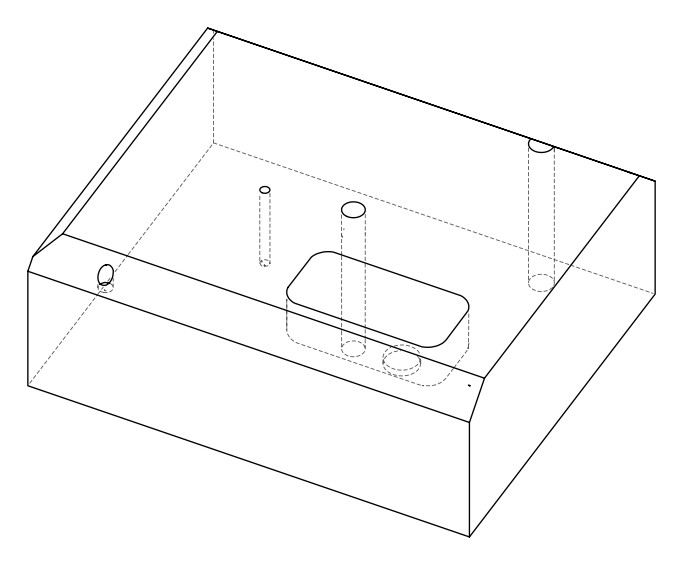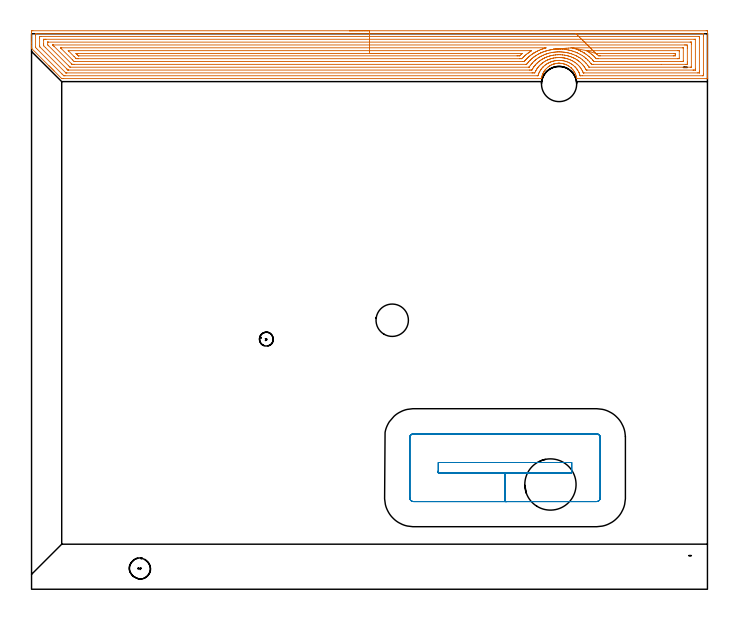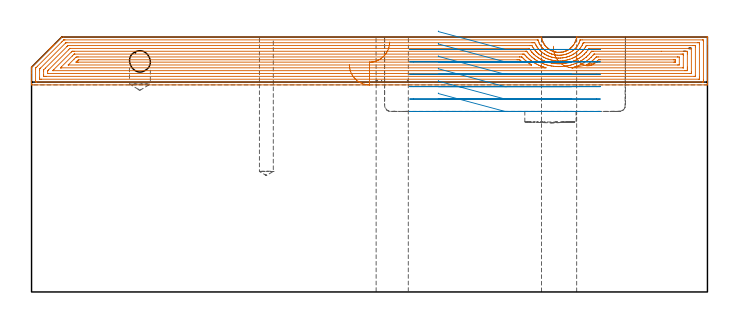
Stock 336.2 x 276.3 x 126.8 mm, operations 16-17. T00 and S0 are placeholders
(PLAN: 17 operations, 11 tool changes, 66.3 min)
(1 INDEXABLE_INSERT_DRILL_BLIND_HOLE_FROM_SOLID | STEP1POCKET | NXT0302_022 | 0.04 min | 21638 mm3)
(2 SPOT_DRILL | STEP1HOLE | NXT0321_9005460120000 | 0.03 min | 4 mm3)
(3 SPOT_DRILL_1 | STEP1HOLE_1 | NXT0321_9005460120000 | 0.05 min | 183 mm3)
(4 SPOT_DRILL_2 | STEP1POCKET_1 | NXT0321_9005460120000 | 0.03 min | 668 mm3)
(5 SPOT_DRILL_3 | STEP1POCKET_2 | NXT0321_9005460120000 | 0.03 min | 1 mm3)
(6 DRILL_BLIND_HOLE_INTO_CENTER | STEP1HOLE | UGT0301_217 | 0.07 min | 1141 mm3)
(7 DRILL_TO_ENLARGE_BLIND_HOLE | STEP1HOLE | NXT0301_111 | 0.11 min | 3441 mm3)
(8 GUN_DRILL_THROUGH_HOLE | STEP1HOLE | UGT0307_013 | 0.73 min | 20924 mm3)
(9 DRILL_BLIND_HOLE_INTO_CENTER_1 | STEP1HOLE_1 | UGT0301_464 | 0.05 min | 252 mm3)
(10 GUN_DRILL_THROUGH_HOLE_1 | STEP1HOLE_1 | UGT0307_003 | 0.64 min | 4514 mm3)
(11 SPADE_DRILL_TO_ENLARGE_THROUGH_HOLE | STEP1HOLE_1 | UGT0306_008 | 0.54 min | 25513 mm3)
(12 DRILL_BLIND_HOLE_INTO_CENTER_2 | STEP1POCKET_1 | UGT0301_217 | 0.09 min | 1550 mm3)
(13 DRILL_BLIND_HOLE_INTO_CENTER_3 | STEP1POCKET_2 | UGT0301_464 | 0.29 min | 2508 mm3)
(14 AREA_MILL | FG_CHAMFER_SURFACE | UGT0205_001 | 12 min | 30476 mm3)
(15 AREA_MILL_1 | FG_CHAMFER_SURFACE_1 | UGT0205_001 | 21.69 min | 81462 mm3)
(16 AREA_MILL_2 | FG_CHAMFER_SURFACE_2 | UGT0205_001 | 24.05 min | 93156 mm3)
(17 MILL_RECTANGULAR_POCKET | POCKET_RECTANGULAR_STRAIGHT | NXT0201_007 | Follow Part, ap 6.25, ae 75% | 5.82 min | 233993 mm3)
(TOOL NXT0302_022 | Index. Insert Drill 25.5mm [880-D2550L25-03] | D25.5 PA176 FL77 Z2)
(TOOL NXT0321_9005460120000 | NC Spot Drill, 142deg, 12mm, Carbide, Uncoated | D12 PA142 FL30 Z2)
(TOOL UGT0301_217 | Twist Drill 10.4 mm | D10.4 PA118 FL82 Z2)
(TOOL NXT0301_111 | Carbide Drill 16.1mm [860.1-1610-050A1-PM 4234] | D16.1 PA147 FL73 Z2)
(TOOL UGT0307_013 | Gun Drill 16 mm | D16 PA130 FL24 Z1)
(TOOL UGT0301_464 | Carbide Drill 6.9 mm | D6.9 PA118 FL69 Z2)
(TOOL UGT0307_003 | Gun Drill 7 mm | D7 PA130 FL24 Z1)
(TOOL UGT0306_008 | Spade Drill 17.5mm | D17.5 PA132 FL10 Z2)
(TOOL UGT0205_001 | Chamfer Mill 20 x 3 x 45 deg. | D20 FL50 Z2)
(TOOL NXT0201_007 | ENDMILL 25mm [R216.25-25050GCK54P 1620] | D25 R3 FL54 Z5)
(OP 16 AREA_MILL_2)
G17 G21 G94 G90
T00 M6
G54
G17 G0 G90 X158.1 Y277.8 S1061 M3
G43 Z136.8 H0
Z113.
G94 G1 X158.138 Z112.128 F250.
X158.252 Z111.264
X158.441 Z110.412
X158.703 Z109.58
X159.037 Z108.774
X159.44 Z108.
X159.908 Z107.264
X160.44 Z106.572
X161.029 Z105.929
X161.672 Z105.34
X162.364 Z104.808
X163.1 Z104.34
X163.874 Z103.937
X164.68 Z103.603
X165.512 Z103.341
X166.364 Z103.152
X167.228 Z103.038
X168.1 Z103.
X335.584
X336.029 Y277.795 Z103.003
X336.19 Y277.792 Z103.006
X336.2 Y277.627 Z103.171
Y257.697 Z123.098
Y257.089 Z123.705
Y256.543 Z124.253
Y256.208 Z124.588
Y255.662 Z125.134
Y255.327 Z125.468
Y254.657 Z126.143
Y254.339 Z126.46
X336.195 Y254.002 Z126.789
X336.194 Y254.001
X336.03 Y254. Z126.8
X271.27
X271.213 Y253.999 Z126.799
X271.177 Y254.004 Z126.792
X271.147 Y254.118 Z126.678
X270.956 Y255.014 Z125.786
X270.831 Y255.463 Z125.337
X270.678 Y255.906 Z124.89
X270.555 Y256.208 Z124.585
X270.507 Y256.328 Z124.468
X270.292 Y256.802 Z123.998
X270.13 Y257.089 Z123.71
X270.038 Y257.252 Z123.547
X269.762 Y257.695 Z123.104
X269.57 Y257.97 Z122.827
X269.427 Y258.176 Z122.622
X269.26 Y258.385 Z122.414
X269.088 Y258.589 Z122.21
X268.816 Y258.887 Z121.912
X268.534 Y259.176 Z121.624
X268.512 Y259.197 Z121.603
X268.367 Y259.331 Z121.468
X268.244 Y259.439 Z121.358
X268.195 Y259.482 Z121.315
X267.641 Y259.926 Z120.874
X267.309 Y260.158 Z120.642
X266.968 Y260.377 Z120.422
X266.749 Y260.503 Z120.297
X266.305 Y260.73 Z120.065
X265.939 Y260.903 Z119.897
X265.856 Y260.941 Z119.859
X265.464 Y261.093 Z119.704
X265.412 Y261.113 Z119.684
X264.955 Y261.27 Z119.528
X264.631 Y261.355 Z119.444
X264.571 Y261.369 Z119.427
X264.514 Y261.385 Z119.413
X264.07 Y261.482 Z119.315
X263.625 Y261.557 Z119.243
X263.178 Y261.606 Z119.192
X262.62 Y261.639 Z119.152
X262.57 Z119.15
X262.461 Y261.641 Z119.149
X262.4 Z119.146
X262.377 Y261.642 Z119.147
X262.229 Y261.644 Z119.148
X262.114 Y261.637 Z119.152
X262.037 Y261.632 Z119.155
X261.96 Y261.629 Z119.161
X261.838 Y261.624 Z119.169
X261.444 Y261.589 Z119.206
X261.392 Y261.585 Z119.212
X261.328 Y261.576 Z119.221
X260.998 Y261.527 Z119.265
X260.945 Y261.521 Z119.274
X260.754 Y261.485 Z119.314
X260.551 Y261.441 Z119.351
X260.499 Y261.431 Z119.361
X260.345 Y261.393 Z119.401
X260.104 Y261.333 Z119.461
X259.903 Y261.285 Z119.515
X259.847 Y261.271 Z119.529
X259.607 Y261.192 Z119.607
X259.158 Y261.025 Z119.774
X258.714 Y260.837 Z119.96
X258.268 Y260.617 Z120.182
X257.871 Y260.398 Z120.398
X257.829 Y260.376 Z120.421
X257.37 Y260.068 Z120.728
X256.928 Y259.749 Z121.05
X256.61 Y259.482 Z121.315
X256.036 Y258.94 Z121.857
X255.714 Y258.59 Z122.21
X255.689 Y258.559 Z122.241
X255.569 Y258.411 Z122.385
X255.489 Y258.314 Z122.484
X255.421 Y258.231 Z122.568
X255.143 Y257.864 Z122.936
X255.119 Y257.827 Z122.973
X255.032 Y257.695 Z123.104
X254.931 Y257.53 Z123.27
X254.762 Y257.252 Z123.546
X254.516 Y256.802 Z123.997
X254.444 Y256.649 Z124.147
X254.298 Y256.343 Z124.456
X254.25 Y256.242 Z124.557
X254.121 Y255.907 Z124.892
X254.069 Y255.757 Z125.043
X253.969 Y255.462 Z125.336
X253.844 Y255.014 Z125.786
X253.687 Y254.282 Z126.514
X253.649 Y254.116 Z126.678
X253.622 Y254.003 Z126.789
X253.405 Y254. Z126.8
X15.802
X14.999 Y254.005 Z126.792
X14.993 Y254.007 Z126.791
X11.164 Y257.834 Z122.963
X11.028 Y257.97 Z122.825
X10.889 Y258.11 Z122.688
X10.73 Y258.269 Z122.529
X10.587 Y258.411 Z122.385
X10.442 Y258.557 Z122.241
X10.295 Y258.704 Z122.094
X10.146 Y258.851 Z121.944
X9.996 Y259.003 Z121.794
X9.861 Y259.138 Z121.659
X9.706 Y259.292 Z121.503
X9.549 Y259.45 Z121.348
X9.426 Y259.573 Z121.225
X9.265 Y259.733 Z121.062
X9.102 Y259.897 Z120.901
X8.992 Y260.007 Z120.79
X8.824 Y260.173 Z120.621
X8.656 Y260.343 Z120.455
X0.17 Y268.83 Z111.969
X0.021 Y268.984 Z111.815
X0.01 Y268.999 Z111.8
X0. Y269.319 Z111.481
Y269.635 Z111.164
Y270.305 Z110.489
Y271.522 Z109.275
Y272.068 Z108.727
Y277.081 Z103.716
X0.003 Y277.354 Z103.443
X0.01 Y277.792 Z103.006
X0.169 Y277.795 Z103.003
X0.617 Y277.8 Z103.
X168.1
Y276.386 Z104.414
X333.797 Y276.385 Z104.415
X333.887 Y276.384 Z104.416
X334.163 Y276.379 Z104.421
X334.19 Y276.289 Z104.511
X334.197 Y276.079 Z104.721
X334.199 Y275.592 Z105.208
X334.2 Y275.194 Z105.606
X334.199 Y256.208 Z124.592
X334.197 Y255.814 Z124.986
X334.19 Y255.421 Z125.379
X333.797 Y255.416 Z125.384
X333.708 Y255.415 Z125.385
X273.861 Y255.414 Z125.386
X273.056 Y255.417 Z125.383
X272.962 Y255.42 Z125.38
X272.889 Y255.426 Z125.374
X272.875 Y255.455 Z125.345
X272.871 Y255.464 Z125.336
X272.85 Y255.531 Z125.269
X272.623 Y256.208 Z124.592
X272.34 Y256.914 Z123.886
X272.26 Y257.089 Z123.711
X272.163 Y257.292 Z123.508
X271.766 Y257.97 Z122.83
X271.574 Y258.277 Z122.523
X271.27 Y258.727 Z122.073
X271.175 Y258.851 Z121.949
X270.83 Y259.286 Z121.514
X270.418 Y259.733 Z121.067
X270.377 Y259.775 Z121.025
X269.622 Y260.477 Z120.323
X269.483 Y260.588 Z120.212
X269.45 Y260.614 Z120.186
X268.961 Y260.982 Z119.818
X268.59 Y261.236 Z119.564
X268.18 Y261.495 Z119.305
X267.697 Y261.756 Z119.044
X267.161 Y262.023 Z118.777
X266.804 Y262.179 Z118.621
X266.3 Y262.376 Z118.424
X265.91 Y262.509 Z118.291
X265.71 Y262.574 Z118.226
X265.017 Y262.749 Z118.051
X264.535 Y262.852 Z117.948
X264.124 Y262.92 Z117.88
X263.492 Y262.999 Z117.801
X263.355 Y263.012 Z117.788
X263.231 Y263.02 Z117.78
X262.545 Y263.052 Z117.748
X262.337 Y263.055 Z117.745
X261.674 Y263.03 Z117.77
X261.444 Y263.01 Z117.79
X260.864 Y262.948 Z117.852
X260.717 Y262.929 Z117.871
X260.551 Y262.903 Z117.897
X260.103 Y262.818 Z117.982
X259.658 Y262.717 Z118.083
X259.381 Y262.649 Z118.151
X259.109 Y262.578 Z118.222
X258.764 Y262.471 Z118.329
X258.692 Y262.447 Z118.353
X258.496 Y262.376 Z118.424
X258.048 Y262.201 Z118.599
X257.975 Y262.171 Z118.629
X257.871 Y262.125 Z118.675
X257.436 Y261.924 Z118.876
X256.978 Y261.694 Z119.106
X256.847 Y261.624 Z119.176
X256.618 Y261.495 Z119.305
X256.294 Y261.288 Z119.512
X256.085 Y261.149 Z119.651
X255.769 Y260.925 Z119.875
X255.35 Y260.614 Z120.186
X255.261 Y260.545 Z120.255
X255.237 Y260.525 Z120.275
X255.191 Y260.485 Z120.315
X254.798 Y260.121 Z120.679
X254.383 Y259.733 Z121.067
X254.341 Y259.69 Z121.11
X254.298 Y259.644 Z121.156
X253.928 Y259.217 Z121.583
X253.629 Y258.851 Z121.949
X253.531 Y258.727 Z122.073
X253.405 Y258.558 Z122.242
X253.172 Y258.2 Z122.6
X253.032 Y257.97 Z122.83
X252.842 Y257.644 Z123.156
X252.544 Y257.089 Z123.711
X252.533 Y257.068 Z123.732
X252.512 Y257.023 Z123.777
X252.267 Y256.45 Z124.35
X252.176 Y256.208 Z124.592
X252.033 Y255.799 Z125.001
X251.95 Y255.547 Z125.253
X251.91 Y255.426 Z125.374
X251.819 Y255.421 Z125.379
X251.618 Y255.416 Z125.384
X251.53 Y255.415 Z125.385
X16.607 Y255.414 Z125.386
X16.204 Y255.417 Z125.383
X16.104 Y255.419 Z125.381
X16.058 Y255.421 Z125.379
X16. Y255.462 Z125.338
X15.802 Y255.652 Z125.148
X15.242 Y256.208 Z124.592
X14.908 Y256.541 Z124.259
X2.907 Y268.543 Z112.257
X2.403 Y269.049 Z111.751
X2.037 Y269.424 Z111.376
X2.01 Y269.457 Z111.343
X2.006 Y269.485 Z111.315
X2.003 Y269.545 Z111.255
X2.001 Y269.666 Z111.134
X2. Y269.908 Z110.892
X2.001 Y275.592 Z105.208
X2.003 Y275.987 Z104.813
X2.01 Y276.379 Z104.421
X2.403 Y276.384 Z104.416
X2.492 Y276.385 Z104.415
X168.1 Y276.386 Z104.414
Y274.972 Z105.828
X332.011 Y274.971 Z105.829
X332.099 Y274.97 Z105.83
X332.168 Y274.967 Z105.833
X332.184 Y274.965 Z105.835
X332.19 Y274.95 Z105.85
X332.194 Y274.898 Z105.902
X332.198 Y274.711 Z106.089
X332.2 Y274.524 Z106.276
Y273.83 Z106.97
Y257.784 Z123.016
X332.198 Y257.089 Z123.711
X332.196 Y256.906 Z123.894
X332.191 Y256.846 Z123.954
X332.141 Y256.835 Z123.965
X332.011 Y256.834 Z123.966
X331.381 Y256.829 Z123.971
X274.843
X274.578 Y256.832 Z123.968
X274.504 Y256.835 Z123.965
X274.467 Y256.838 Z123.962
X274.456 Y256.858 Z123.942
X274.414 Y256.948 Z123.852
X274.35 Y257.089 Z123.711
X274.226 Y257.369 Z123.431
X273.95 Y257.948 Z122.852
X273.937 Y257.97 Z122.83
X273.92 Y257.999 Z122.801
X273.402 Y258.851 Z121.949
X273.056 Y259.353 Z121.447
X272.763 Y259.733 Z121.067
X272.493 Y260.058 Z120.742
X272.163 Y260.424 Z120.376
X271.978 Y260.614 Z120.186
X271.27 Y261.27 Z119.53
X271.006 Y261.495 Z119.305
X270.377 Y261.981 Z118.819
X269.789 Y262.376 Z118.424
X269.483 Y262.568 Z118.232
X269.033 Y262.82 Z117.98
X268.59 Y263.04 Z117.76
X268.135 Y263.257 Z117.543
X267.697 Y263.445 Z117.355
X267.377 Y263.573 Z117.227
X266.804 Y263.773 Z117.027
X266.482 Y263.878 Z116.922
X266.057 Y263.993 Z116.807
X265.91 Y264.03 Z116.77
X265.457 Y264.138 Z116.662
X265.017 Y264.227 Z116.573
X264.906 Y264.247 Z116.553
X264.477 Y264.312 Z116.488
X264.124 Y264.356 Z116.444
X263.873 Y264.386 Z116.414
X263.231 Y264.435 Z116.365
X262.913 Y264.451 Z116.349
X262.337 Y264.469 Z116.331
X262.012 Y264.459 Z116.341
X261.444 Y264.435 Z116.365
X261.167 Y264.411 Z116.389
X260.551 Y264.344 Z116.456
X260.367 Y264.319 Z116.481
X259.658 Y264.202 Z116.598
X259.603 Y264.192 Z116.608
X259.346 Y264.138 Z116.662
X258.878 Y264.026 Z116.774
X258.764 Y263.996 Z116.804
X258.18 Y263.833 Z116.967
X257.871 Y263.733 Z117.067
X257.52 Y263.604 Z117.196
X256.978 Y263.395 Z117.405
X256.879 Y263.354 Z117.446
X256.658 Y263.257 Z117.543
X256.271 Y263.073 Z117.727
X256.085 Y262.981 Z117.819
X255.684 Y262.771 Z118.029
X255.191 Y262.493 Z118.307
X255.118 Y262.449 Z118.351
X255.005 Y262.376 Z118.424
X254.588 Y262.09 Z118.71
X254.298 Y261.886 Z118.914
X254.073 Y261.716 Z119.084
X253.79 Y261.495 Z119.305
X253.582 Y261.32 Z119.48
X253.405 Y261.164 Z119.636
X253.118 Y260.897 Z119.903
X252.823 Y260.614 Z120.186
X252.669 Y260.458 Z120.342
X252.512 Y260.29 Z120.51
X252.252 Y259.989 Z120.811
X252.038 Y259.733 Z121.067
X251.854 Y259.501 Z121.299
X251.618 Y259.193 Z121.607
X251.48 Y258.988 Z121.812
X251.393 Y258.851 Z121.949
X251.143 Y258.44 Z122.36
X250.875 Y257.97 Z122.83
X250.822 Y257.875 Z122.925
X250.725 Y257.689 Z123.111
X250.328 Y256.848 Z123.952
X250.09 Y256.835 Z123.965
X249.832 Y256.832 Z123.968
X249.203 Y256.829 Z123.971
X248.939
X17.588
X17.324 Y256.83 Z123.97
X17.148 Y256.833 Z123.967
X17.087 Y256.835 Z123.965
X17.058 Y256.853 Z123.947
X17.008 Y256.9 Z123.9
X16.811 Y257.089 Z123.711
X4.475 Y269.424 Z111.376
X4.189 Y269.712 Z111.088
X4.045 Y269.863 Z110.937
X4.012 Y269.9 Z110.9
X4.007 Y269.994 Z110.806
X4.003 Y270.119 Z110.681
X4.001 Y270.305 Z110.495
X4. Y270.492 Z110.308
Y274.017 Z106.783
X4.002 Y274.711 Z106.089
X4.004 Y274.894 Z105.906
X4.009 Y274.955 Z105.845
X4.059 Y274.965 Z105.835
X4.189 Y274.966 Z105.834
X4.819 Y274.971 Z105.829
X168.1 Y274.972 Z105.828
Y273.557 Z107.243
X329.607
X330.069 Y273.554 Z107.246
X330.174 Y273.552 Z107.248
X330.189 Y273.551 Z107.249
X330.193 Y273.532 Z107.268
X330.197 Y273.482 Z107.318
X330.199 Y273.38 Z107.42
X330.2 Y258.875 Z121.925
X330.197 Y258.423 Z122.377
X330.194 Y258.316 Z122.484
X330.19 Y258.264 Z122.536
X330.182 Y258.249 Z122.551
X330.153 Y258.248 Z122.552
X329.946 Y258.245 Z122.555
X329.331 Y258.243 Z122.557
X329.055
X276.353
X276.045 Y258.245 Z122.555
X275.968 Y258.247 Z122.553
X275.936 Y258.249 Z122.551
X275.86 Y258.379 Z122.421
X275.736 Y258.592 Z122.208
X275.582 Y258.851 Z121.949
X275.362 Y259.221 Z121.579
X275.026 Y259.733 Z121.067
X274.953 Y259.841 Z120.959
X274.843 Y259.995 Z120.805
X274.351 Y260.614 Z120.186
X273.95 Y261.071 Z119.729
X273.543 Y261.495 Z119.305
X273.056 Y261.946 Z118.854
X272.571 Y262.376 Z118.424
X272.163 Y262.698 Z118.102
X271.842 Y262.943 Z117.857
X271.392 Y263.257 Z117.543
X271.27 Y263.339 Z117.461
X271.026 Y263.498 Z117.302
X270.377 Y263.867 Z116.933
X269.858 Y264.138 Z116.662
X269.483 Y264.321 Z116.479
X269.128 Y264.489 Z116.311
X268.59 Y264.712 Z116.088
X267.771 Y265.019 Z115.781
X267.697 Y265.045 Z115.755
X267.656 Y265.059 Z115.741
X267.145 Y265.212 Z115.588
X266.804 Y265.301 Z115.499
X266.419 Y265.398 Z115.402
X265.91 Y265.512 Z115.288
X265.29 Y265.631 Z115.169
X265.017 Y265.675 Z115.125
X264.248 Y265.778 Z115.022
X264.124 Y265.79 Z115.01
X263.275 Y265.856 Z114.944
X262.337 Y265.89 Z114.91
X261.486 Y265.859 Z114.941
X261.444 Y265.856 Z114.944
X260.663 Y265.789 Z115.011
X260.551 Y265.777 Z115.023
X259.871 Y265.689 Z115.111
X259.658 Y265.654 Z115.146
X259.111 Y265.558 Z115.242
X258.764 Y265.485 Z115.315
X258.383 Y265.396 Z115.404
X257.871 Y265.265 Z115.535
X257.676 Y265.212 Z115.588
X257.017 Y265.019 Z115.781
X256.988 Y265.009 Z115.791
X256.978 Y265.005 Z115.795
X256.345 Y264.762 Z116.038
X256.085 Y264.658 Z116.142
X255.715 Y264.502 Z116.298
X255.191 Y264.268 Z116.532
X255.102 Y264.226 Z116.574
X254.927 Y264.138 Z116.662
X254.518 Y263.921 Z116.879
X254.298 Y263.8 Z117.
X253.951 Y263.599 Z117.201
X253.406 Y263.256 Z117.544
X252.888 Y262.886 Z117.914
X252.512 Y262.608 Z118.192
X252.381 Y262.505 Z118.295
X252.223 Y262.376 Z118.424
X251.902 Y262.096 Z118.704
X251.618 Y261.842 Z118.958
X251.438 Y261.672 Z119.128
X251.256 Y261.495 Z119.305
X250.994 Y261.229 Z119.571
X250.725 Y260.938 Z119.862
X250.573 Y260.764 Z120.036
X250.448 Y260.614 Z120.186
X250.176 Y260.274 Z120.526
X249.832 Y259.833 Z120.967
X249.79 Y259.774 Z121.026
X249.764 Y259.733 Z121.067
X249.448 Y259.23 Z121.57
X249.22 Y258.851 Z121.949
X249.117 Y258.676 Z122.124
X248.939 Y258.361 Z122.439
X248.863 Y258.25 Z122.55
X248.8 Y258.247 Z122.553
X248.661 Y258.245 Z122.555
X248.045 Y258.243 Z122.557
X247.769
X18.481
X18.203 Y258.245 Z122.555
X18.13 Y258.248 Z122.552
X18.115 Y258.249 Z122.551
X18.02 Y258.338 Z122.462
X17.88 Y258.472 Z122.328
X17.682 Y258.667 Z122.133
X17.588 Y258.76 Z122.04
X6.869 Y269.48 Z111.32
X6.055 Y270.305 Z110.495
X6.01 Y270.361 Z110.439
X6.007 Y270.413 Z110.387
X6.003 Y270.52 Z110.28
X6.001 Y270.734 Z110.066
X6. Y271.163 Z109.637
Y272.925 Z107.875
X6.003 Y273.377 Z107.423
X6.006 Y273.484 Z107.316
X6.01 Y273.536 Z107.264
X6.018 Y273.551 Z107.249
X6.047 Y273.552 Z107.248
X6.254 Y273.555 Z107.245
X6.869 Y273.557 Z107.243
X7.145
X168.1
Y272.143 Z108.657
X327.621
X327.774 Y272.141 Z108.659
X328.08 Y272.136 Z108.664
X328.191 Y272.128 Z108.672
X328.194 Y272.11 Z108.69
X328.196 Y272.068 Z108.732
X328.2 Y271.421 Z109.379
Y271.186 Z109.614
X328.199 Y259.733 Z121.067
X328.198 Y259.692 Z121.108
X328.194 Y259.673 Z121.127
X328.192 Y259.668 Z121.132
X328.157 Y259.664 Z121.136
X327.851 Y259.659 Z121.141
X327.698 Y259.657 Z121.143
X277.523 Y259.658 Z121.142
X277.446 Y259.659 Z121.141
X277.298 Y259.664 Z121.136
X277.239 Y259.733 Z121.067
X276.685 Y260.558 Z120.242
X276.647 Y260.614 Z120.186
X276.629 Y260.638 Z120.162
X275.931 Y261.495 Z119.305
X275.736 Y261.718 Z119.082
X275.108 Y262.376 Z118.424
X274.843 Y262.624 Z118.176
X274.136 Y263.257 Z117.543
X273.95 Y263.409 Z117.391
X273.218 Y263.979 Z116.821
X273.056 Y264.089 Z116.711
X272.983 Y264.138 Z116.662
X272.488 Y264.46 Z116.34
X272.163 Y264.66 Z116.14
X271.539 Y265.019 Z115.781
X271.27 Y265.163 Z115.637
X270.963 Y265.321 Z115.479
X270.377 Y265.596 Z115.204
X269.686 Y265.9 Z114.9
X269.483 Y265.982 Z114.818
X269.348 Y266.034 Z114.766
X268.59 Y266.304 Z114.496
X267.985 Y266.497 Z114.303
X267.697 Y266.575 Z114.225
X266.892 Y266.781 Z114.019
X266.777 Y266.807 Z113.993
X265.91 Y266.977 Z113.823
X265.667 Y267.021 Z113.779
X265.017 Y267.113 Z113.687
X264.63 Y267.163 Z113.637
X264.124 Y267.21 Z113.59
X263.654 Y267.245 Z113.555
X263.231 Y267.269 Z113.531
X262.717 Y267.288 Z113.512
X262.337 Y267.298 Z113.502
X261.829 Y267.283 Z113.517
X261.444 Y267.268 Z113.532
X260.982 Y267.237 Z113.563
X260.551 Y267.201 Z113.599
X260.164 Y267.162 Z113.638
X259.658 Y267.099 Z113.701
X259.375 Y267.06 Z113.74
X258.764 Y266.956 Z113.844
X258.615 Y266.928 Z113.872
X257.871 Y266.773 Z114.027
X257.171 Y266.591 Z114.209
X256.978 Y266.537 Z114.263
X256.483 Y266.388 Z114.412
X256.085 Y266.263 Z114.537
X255.816 Y266.165 Z114.635
X255.191 Y265.933 Z114.867
X255.168 Y265.923 Z114.877
X255.11 Y265.9 Z114.9
X254.548 Y265.654 Z115.146
X254.298 Y265.541 Z115.259
X253.941 Y265.372 Z115.428
X253.405 Y265.104 Z115.696
X253.349 Y265.074 Z115.726
X253.247 Y265.019 Z115.781
X252.784 Y264.75 Z116.05
X252.512 Y264.586 Z116.214
X252.237 Y264.409 Z116.391
X251.826 Y264.138 Z116.662
X251.704 Y264.054 Z116.746
X251.618 Y263.993 Z116.807
X251.194 Y263.676 Z117.124
X250.725 Y263.32 Z117.48
X250.69 Y263.292 Z117.508
X250.65 Y263.257 Z117.543
X250.222 Y262.872 Z117.928
X249.832 Y262.518 Z118.282
X249.759 Y262.448 Z118.352
X249.685 Y262.376 Z118.424
X249.319 Y262.001 Z118.799
X248.939 Y261.589 Z119.211
X248.894 Y261.538 Z119.262
X248.858 Y261.495 Z119.305
X248.499 Y261.048 Z119.752
X248.154 Y260.614 Z120.186
X248.107 Y260.552 Z120.248
X248.045 Y260.468 Z120.332
X247.564 Y259.733 Z121.067
X247.532 Y259.687 Z121.113
X247.519 Y259.67 Z121.13
X247.458 Y259.664 Z121.136
X247.306 Y259.659 Z121.141
X247.229 Y259.657 Z121.143
X19.375 Y259.658 Z121.142
X19.298 Y259.659 Z121.141
X19.15 Y259.664 Z121.136
X19.076 Y259.733 Z121.067
X18.481 Y260.318 Z120.482
X8.494 Y270.305 Z110.495
X8.337 Y270.465 Z110.335
X8.038 Y270.772 Z110.028
X8.01 Y270.832 Z109.968
X8.006 Y270.872 Z109.928
X8.001 Y270.951 Z109.849
Y272.068 Z108.732
X8.002 Y272.108 Z108.692
X8.006 Y272.127 Z108.673
X8.008 Y272.132 Z108.668
X8.043 Y272.136 Z108.664
X8.349 Y272.141 Z108.659
X8.502 Y272.143 Z108.657
X168.1
Y270.729 Z110.071
X324.865
X325.329 Y270.728 Z110.072
X325.758 Y270.725 Z110.075
X326.177 Y270.722 Z110.078
X326.19 Y270.305 Z110.495
X326.198 Y269.871 Z110.929
X326.2 Y269.424 Z111.376
Y268.988 Z111.812
Y262.376 Z118.424
X326.198 Y261.941 Z118.859
X326.19 Y261.495 Z119.305
X326.18 Y261.078 Z119.722
X325.758 Y261.075 Z119.725
X325.293 Y261.072 Z119.728
X313.235 Y261.071 Z119.729
X279.309
X278.844 Y261.073 Z119.727
X278.631 Y261.076 Z119.724
X278.58 Y261.078 Z119.722
X278.554 Y261.088 Z119.712
X278.508 Y261.149 Z119.651
X278.416 Y261.271 Z119.529
X278.237 Y261.495 Z119.305
X277.527 Y262.371 Z118.429
X277.523 Y262.376 Z118.424
X276.679 Y263.257 Z117.543
X276.629 Y263.306 Z117.494
X275.972 Y263.905 Z116.895
X275.736 Y264.116 Z116.684
X275.71 Y264.138 Z116.662
X274.843 Y264.809 Z115.991
X274.561 Y265.019 Z115.781
X273.95 Y265.43 Z115.37
X273.186 Y265.9 Z114.9
X273.056 Y265.977 Z114.823
X272.871 Y266.083 Z114.717
X272.163 Y266.447 Z114.353
X271.476 Y266.781 Z114.019
X271.27 Y266.875 Z113.925
X271.1 Y266.949 Z113.851
X270.377 Y267.243 Z113.557
X269.623 Y267.525 Z113.275
X269.483 Y267.573 Z113.227
X269.211 Y267.662 Z113.138
X268.59 Y267.847 Z112.953
X268.03 Y267.991 Z112.809
X267.697 Y268.073 Z112.727
X267.154 Y268.198 Z112.602
X266.804 Y268.268 Z112.532
X266.043 Y268.413 Z112.387
X265.91 Y268.433 Z112.367
X265.128 Y268.543 Z112.257
X265.017 Y268.557 Z112.243
X265.001 Y268.559 Z112.241
X264.124 Y268.636 Z112.164
X264.022 Y268.644 Z112.156
X263.231 Y268.687 Z112.113
X263.078 Y268.694 Z112.106
X262.337 Y268.712 Z112.088
X262.169 Y268.709 Z112.091
X261.444 Y268.687 Z112.113
X261.305 Y268.681 Z112.119
X260.551 Y268.63 Z112.17
X260.47 Y268.623 Z112.177
X259.665 Y268.543 Z112.257
X259.659 Y268.542 Z112.258
X258.877 Y268.432 Z112.368
X258.764 Y268.414 Z112.386
X258.12 Y268.298 Z112.502
X257.871 Y268.248 Z112.552
X257.489 Y268.166 Z112.634
X256.978 Y268.043 Z112.757
X256.671 Y267.965 Z112.835
X256.085 Y267.809 Z112.991
X255.969 Y267.776 Z113.024
X255.593 Y267.662 Z113.138
X255.191 Y267.529 Z113.271
X254.641 Y267.324 Z113.476
X254.298 Y267.192 Z113.608
X254.003 Y267.072 Z113.728
X253.405 Y266.822 Z113.978
X253.376 Y266.809 Z113.991
X253.315 Y266.781 Z114.019
X252.775 Y266.521 Z114.279
X252.512 Y266.389 Z114.411
X252.188 Y266.219 Z114.581
X251.599 Y265.9 Z114.9
X251.065 Y265.565 Z115.235
X250.725 Y265.347 Z115.453
X250.527 Y265.214 Z115.586
X250.244 Y265.019 Z115.781
X250.005 Y264.848 Z115.952
X249.832 Y264.72 Z116.08
X249.502 Y264.463 Z116.337
X249.09 Y264.138 Z116.662
X249.008 Y264.07 Z116.731
X248.939 Y264.009 Z116.791
X248.542 Y263.648 Z117.152
X248.116 Y263.257 Z117.543
X248.08 Y263.223 Z117.577
X248.045 Y263.189 Z117.611
X247.643 Y262.773 Z118.027
X247.28 Y262.376 Z118.424
X247.152 Y262.231 Z118.569
X246.82 Y261.823 Z118.977
X246.558 Y261.495 Z119.305
X246.427 Y261.329 Z119.471
X246.259 Y261.113 Z119.687
X246.224 Y261.078 Z119.722
X246.2 Y261.076 Z119.724
X246.143 Y261.073 Z119.727
X246.027 Y261.072 Z119.728
X245.795 Y261.071 Z119.729
X21.161
X20.696 Y261.072 Z119.728
X20.268 Y261.076 Z119.724
X20.208 Y261.078 Z119.722
X20.176 Y261.084 Z119.716
X20.144 Y261.113 Z119.687
X20.011 Y261.24 Z119.56
X19.754 Y261.495 Z119.305
X11.138 Y270.11 Z110.69
X10.945 Y270.305 Z110.495
X10.568 Y270.692 Z110.108
X10.543 Y270.723 Z110.077
X10.573 Y270.725 Z110.075
X10.648 Y270.727 Z110.073
X10.763 Y270.728 Z110.072
X10.906 Y270.729 Z110.071
X168.1
Y269.315 Z111.485
X255.191 Y269.314 Z111.486
X255.304 Y269.313 Z111.487
X255.674 Y269.308 Z111.492
X255.954 Y269.299 Z111.501
X255.306 Y269.113 Z111.687
X255.191 Y269.079 Z111.721
X254.778 Y268.951 Z111.849
X254.454 Y268.849 Z111.951
X254.298 Y268.797 Z112.003
X254.11 Y268.729 Z112.071
X253.61 Y268.543 Z112.257
X253.462 Y268.487 Z112.313
X253.405 Y268.465 Z112.335
X253.272 Y268.412 Z112.388
X252.512 Y268.086 Z112.714
X252.215 Y267.955 Z112.845
X251.618 Y267.681 Z113.119
X251.578 Y267.662 Z113.138
X251.023 Y267.369 Z113.431
X250.725 Y267.208 Z113.592
X250.45 Y267.052 Z113.748
X249.983 Y266.781 Z114.019
X249.89 Y266.724 Z114.076
X249.832 Y266.688 Z114.112
X249.353 Y266.372 Z114.428
X248.939 Y266.096 Z114.704
X248.822 Y266.015 Z114.785
X248.662 Y265.9 Z114.9
X248.311 Y265.638 Z115.162
X248.045 Y265.437 Z115.363
X247.811 Y265.25 Z115.55
X247.529 Y265.019 Z115.781
X247.328 Y264.846 Z115.954
X247.152 Y264.69 Z116.11
X246.862 Y264.424 Z116.376
X246.555 Y264.138 Z116.662
X246.405 Y263.994 Z116.806
X246.259 Y263.849 Z116.951
X245.967 Y263.545 Z117.255
X245.702 Y263.257 Z117.543
X245.545 Y263.08 Z117.72
X245.366 Y262.875 Z117.925
X245.134 Y262.604 Z118.196
X245.046 Y262.502 Z118.298
X244.863 Y262.492 Z118.308
X244.472 Y262.487 Z118.313
X244.361 Y262.486 Z118.314
X21.552
X21.357 Y262.488 Z118.312
X21.26 Y262.491 Z118.309
X21.215 Y262.494 Z118.306
X21.161 Y262.542 Z118.258
X20.441 Y263.257 Z117.543
X20.268 Y263.429 Z117.371
X14.908 Y268.789 Z112.011
X14.463 Y269.243 Z111.557
X14.415 Y269.294 Z111.506
X14.409 Y269.308 Z111.492
X14.436 Y269.31 Z111.49
X14.593 Y269.312 Z111.488
X14.908 Y269.314 Z111.486
X15.02 Y269.315 Z111.485
X168.1
Y267.9 Z112.9
X248.045
X248.7 Y267.897 Z112.903
X248.704 Y267.895 Z112.905
X248.713 Y267.884 Z112.916
X248.373 Y267.662 Z113.138
X248.045 Y267.445 Z113.355
X247.647 Y267.174 Z113.626
X247.152 Y266.832 Z113.968
X247.122 Y266.81 Z113.99
X247.083 Y266.781 Z114.019
X246.62 Y266.425 Z114.375
X246.259 Y266.146 Z114.654
X246.123 Y266.035 Z114.765
X245.963 Y265.9 Z114.9
X245.647 Y265.622 Z115.178
X245.366 Y265.37 Z115.43
X245.182 Y265.2 Z115.6
X244.99 Y265.019 Z115.781
X244.73 Y264.765 Z116.035
X244.472 Y264.51 Z116.29
X243.896 Y263.906 Z116.894
X243.817 Y263.904 Z116.896
X243.579 Y263.902 Z116.898
X242.927 Y263.9 Z116.9
X242.686
X23.189
X22.948 Y263.901 Z116.899
X22.289 Y263.907 Z116.893
X22.054 Y264.098 Z116.702
X22.011 Y264.138 Z116.662
X21.161 Y264.985 Z115.815
X18.481 Y267.665 Z113.135
X18.277 Y267.881 Z112.919
X18.265 Y267.896 Z112.904
X18.271 Y267.897 Z112.903
X18.294 Y267.899 Z112.901
X18.317 Y267.9 Z112.9
X18.343 Y267.901 Z112.899
X168.1 Y267.9 Z112.9
Y266.486 Z114.314
X243.878
X243.991 Y266.485 Z114.315
X244.023 Y266.482 Z114.318
X244.038 Y266.479 Z114.321
X244.033 Y266.471 Z114.329
X243.995 Y266.43 Z114.37
X243.502 Y265.976 Z114.824
X242.926 Y265.422 Z115.378
X242.827 Y265.33 Z115.47
X242.686 Y265.321 Z115.479
X242.384 Y265.317 Z115.483
X241.793 Y265.314 Z115.486
X241.494
X23.542
X23.394 Y265.316 Z115.484
X23.32 Y265.318 Z115.482
X23.287 Y265.321 Z115.479
X23.212 Y265.392 Z115.408
X22.948 Y265.649 Z115.151
X22.696 Y265.9 Z114.9
X22.452 Y266.145 Z114.655
X22.295 Y266.306 Z114.494
X22.174 Y266.434 Z114.366
X22.137 Y266.481 Z114.319
X22.156 Y266.482 Z114.318
X22.355 Y266.485 Z114.315
X22.948 Y266.486 Z114.314
X23.246
X168.1
X168.972 Z114.352
X169.836 Z114.466
X170.688 Z114.654
X171.52 Z114.917
X172.326 Z115.251
X173.1 Z115.653
X173.836 Z116.122
X174.528 Z116.653
X175.171 Z117.243
X175.76 Z117.886
X176.292 Z118.578
X176.76 Z119.314
X177.163 Z120.088
X177.497 Z120.894
X177.759 Z121.726
X177.948 Z122.577
X178.062 Z123.442
X178.1 Z124.314
G0 Z136.8
X259.617 Y268.622
Z122.206
G1 X259.59 Y268.62 Z121.334
X259.639 Y268.623 Z120.463
X259.764 Y268.633 Z119.6
X259.964 Y268.647 Z118.751
X260.236 Y268.668 Z117.922
X260.58 Y268.693 Z117.12
X260.991 Y268.724 Z116.352
X261.468 Y268.76 Z115.622
X262.007 Y268.8 Z114.937
X262.603 Y268.844 Z114.302
X263.252 Y268.892 Z113.721
X263.949 Y268.944 Z113.199
X264.689 Y269. Z112.74
X265.466 Y269.057 Z112.347
X266.274 Y269.118 Z112.024
X267.107 Y269.18 Z111.773
X267.959 Y269.243 Z111.595
X268.823 Y269.308 Z111.492
X268.852 Y269.31 Z111.49
X268.949 Y269.313 Z111.487
X269.066 Y269.314 Z111.486
X269.483 Y269.315 Z111.485
X323.971 Y269.314 Z111.486
X324.084 Y269.313 Z111.487
X324.159 Y269.31 Z111.49
X324.189 Y269.308 Z111.492
X324.194 Y269.291 Z111.509
X324.197 Y269.27 Z111.53
X324.2 Y269.199 Z111.601
Y263.031 Z117.769
X324.198 Y262.806 Z117.994
X324.195 Y262.655 Z118.145
X324.19 Y262.536 Z118.264
X324.182 Y262.491 Z118.309
X324.166 Y262.49 Z118.31
X323.971 Y262.487 Z118.313
X323.86 Y262.486 Z118.314
X323.078 Y262.485 Z118.315
X280.091 Y262.486 Z118.314
X279.896 Y262.487 Z118.313
X279.799 Y262.49 Z118.31
X279.755 Y262.492 Z118.308
X279.638 Y262.628 Z118.172
X279.309 Y263.01 Z117.79
X279.084 Y263.257 Z117.543
X278.416 Y263.964 Z116.836
X278.238 Y264.138 Z116.662
X277.523 Y264.792 Z116.008
X277.265 Y265.019 Z115.781
X276.629 Y265.521 Z115.279
X276.136 Y265.9 Z114.9
X275.736 Y266.18 Z114.62
X274.896 Y266.729 Z114.071
X274.843 Y266.761 Z114.039
X274.809 Y266.781 Z114.019
X273.95 Y267.271 Z113.529
X273.203 Y267.662 Z113.138
X273.056 Y267.735 Z113.065
X272.912 Y267.805 Z112.995
X272.163 Y268.14 Z112.66
X271.315 Y268.499 Z112.301
X271.27 Y268.516 Z112.284
X271.195 Y268.543 Z112.257
X270.377 Y268.834 Z111.966
X269.931 Y268.983 Z111.817
X269.697 Y269.056 Z111.744
X269.483 Y269.12 Z111.68
X268.823 Y269.308 Z111.492
X276.06 Y267.895 Z112.905
X276.078 Y267.896 Z112.904
X276.146 Y267.898 Z112.902
X276.388 Y267.9 Z112.9
X276.629
X321.292
X321.947 Y267.896 Z112.904
X322.185 Y267.893 Z112.907
X322.2 Y267.647 Z113.153
X322.199 Y264.124 Z116.676
X322.185 Y263.907 Z116.893
X321.532 Y263.901 Z116.899
X321.292 Y263.9 Z116.9
X281.989
X281.333 Y263.903 Z116.897
X281.096 Y263.907 Z116.893
X280.877 Y263.923 Z116.877
X280.669 Y264.138 Z116.662
X280.202 Y264.62 Z116.18
X279.803 Y265.019 Z115.781
X279.309 Y265.472 Z115.328
X278.829 Y265.9 Z114.9
X278.416 Y266.232 Z114.568
X277.711 Y266.781 Z114.019
X277.523 Y266.92 Z113.88
X277.081 Y267.227 Z113.573
X276.629 Y267.524 Z113.276
X276.06 Y267.895 Z112.905
X280.756 Y266.477 Z114.323
X280.778 Y266.479 Z114.321
X281.096 Y266.484 Z114.316
X281.395 Y266.486 Z114.314
X319.505
X319.806 Y266.484 Z114.316
X320.158 Y266.479 Z114.321
X320.19 Y266.475 Z114.325
X320.194 Y266.425 Z114.375
X320.198 Y266.316 Z114.484
X320.2 Y266.096 Z114.704
X320.199 Y265.9 Z114.9
X320.194 Y265.557 Z115.243
X320.19 Y265.387 Z115.413
X320.176 Y265.32 Z115.48
X320.095 Y265.318 Z115.482
X319.505 Y265.315 Z115.485
X319.206 Y265.314 Z115.486
X282.882
X282.581 Y265.315 Z115.485
X281.989 Y265.321 Z115.479
X281.372 Y265.9 Z114.9
X281.096 Y266.157 Z114.643
X280.908 Y266.331 Z114.469
X280.802 Y266.431 Z114.369
X280.756 Y266.477 Z114.323
X280.235 Y266.994 Z113.853
X279.686 Y267.538 Z113.448
X279.115 Y268.105 Z113.112
X278.524 Y268.691 Z112.847
X277.92 Y269.29 Z112.656
X277.306 Y269.899 Z112.54
X276.688 Y270.513 Z112.499
X276.069 Y271.127 Z112.535
X275.455 Y271.736 Z112.646
X274.85 Y272.336 Z112.833
X274.258 Y272.923 Z113.093
X273.686 Y273.491 Z113.425
X273.135 Y274.037 Z113.825
X272.612 Y274.556 Z114.292
X272.12 Y275.044 Z114.821
X271.662 Y275.498 Z115.409
X271.242 Y275.915 Z116.05
X270.864 Y276.29 Z116.741
G0 Z136.8
M5
M2
(OP 17 MILL_RECTANGULAR_POCKET)
G17 G21 G94 G90
T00 M6
G54
G17 G0 G90 X202.35 Y58.91 S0 M3
G43 Z136.8 H1
Z129.8
G94 G1 Y57.85 Z129.516 F250.
X235.5 Z120.633
X268.65 F500.
Y63.05
X202.35
Y57.85
X235.5
Y43.6
X281.
G3 X282.9 Y45.5 R1.9
G1 Y75.4
G3 X281. Y77.3 R1.9
G1 X190.
G3 X188.1 Y75.4 R1.9
G1 Y45.5
G3 X190. Y43.6 R1.9
G1 X235.5
X236.5
G0 X202.35 Y58.91 Z123.633
G1 Y57.85 Z123.349 F250.
X235.5 Z114.467
X268.65 F500.
Y63.05
X202.35
Y57.85
X235.5
Y43.6
X281.
G3 X282.9 Y45.5 R1.9
G1 Y75.4
G3 X281. Y77.3 R1.9
G1 X190.
G3 X188.1 Y75.4 R1.9
G1 Y45.5
G3 X190. Y43.6 R1.9
G1 X235.5
X236.5
G0 X202.35 Y58.91 Z117.467
G1 Y57.85 Z117.183 F250.
X235.5 Z108.3
X268.65 F500.
Y63.05
X202.35
Y57.85
X235.5
Y43.6
X281.
G3 X282.9 Y45.5 R1.9
G1 Y75.4
G3 X281. Y77.3 R1.9
G1 X190.
G3 X188.1 Y75.4 R1.9
G1 Y45.5
G3 X190. Y43.6 R1.9
G1 X235.5
X236.5
G0 X202.35 Y58.91 Z111.3
G1 Y57.85 Z111.016 F250.
X235.5 Z102.133
X268.65 F500.
Y63.05
X202.35
Y57.85
X235.5
Y43.6
X281.
G3 X282.9 Y45.5 R1.9
G1 Y75.4
G3 X281. Y77.3 R1.9
G1 X190.
G3 X188.1 Y75.4 R1.9
G1 Y45.5
G3 X190. Y43.6 R1.9
G1 X235.5
X236.5
G0 X202.35 Y58.91 Z105.133
G1 Y57.85 Z104.849 F250.
X235.5 Z95.967
X268.65 F500.
Y63.05
X202.35
Y57.85
X235.5
Y43.6
X281.
G3 X282.9 Y45.5 R1.9
G1 Y75.4
G3 X281. Y77.3 R1.9
G1 X190.
G3 X188.1 Y75.4 R1.9
G1 Y45.5
G3 X190. Y43.6 R1.9
G1 X235.5
X236.5
G0 X202.35 Y58.91 Z98.967
G1 Y57.85 Z98.683 F250.
X235.5 Z89.8
X268.65 F500.
Y63.05
X202.35
Y57.85
X235.5
Y43.6
X281.
G3 X282.9 Y45.5 R1.9
G1 Y75.4
G3 X281. Y77.3 R1.9
G1 X190.
G3 X188.1 Y75.4 R1.9
G1 Y45.5
G3 X190. Y43.6 R1.9
G1 X235.5
X236.5
G0 Z136.8
M5
M2
